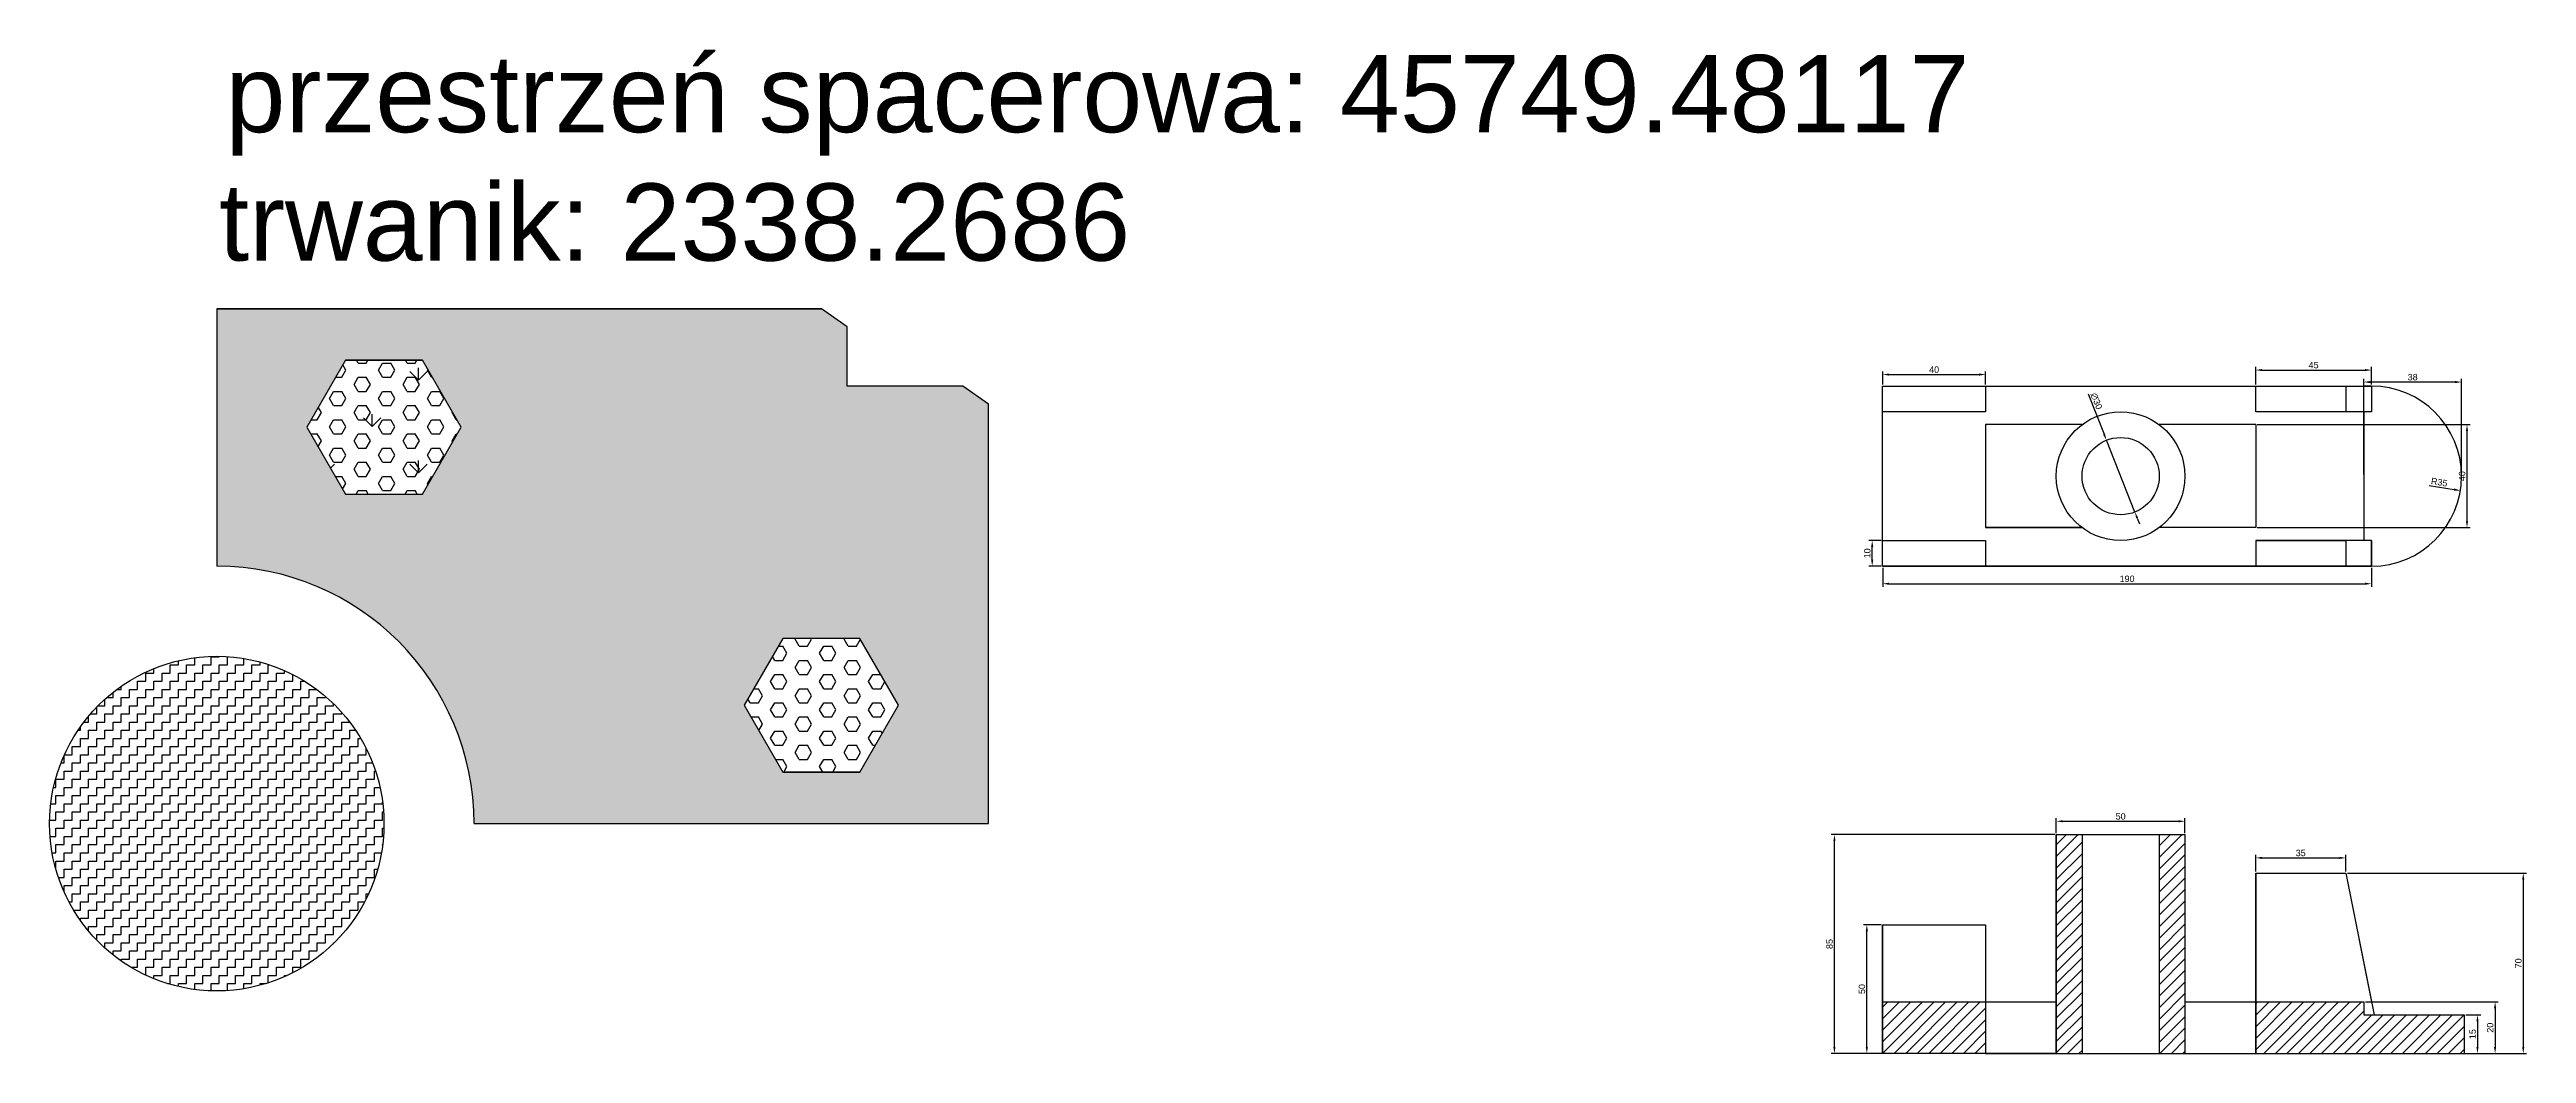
# Model space of a CAD drawing. Header units: millimetres. Extents: x -215 to 748, y 62 to 452.
import ezdxf
from ezdxf.enums import TextEntityAlignment as Align

# ---------------------------------------------------------------- set-up
doc = ezdxf.new("R2010")
doc.units = ezdxf.units.MM
doc.layers.add('opis', color=92, linetype='Continuous', plot=False)
doc.styles.get("Standard").update_dxf_attribs({"font": 'arial.ttf'})
doc.dimstyles.new('ISO-25', dxfattribs={"dimtxt": 2.5, "dimasz": 2.5, "dimexe": 1.25, "dimexo": 0.625, "dimtad": 1, "dimtxsty": 'Standard', "dimcen": 2.5, "dimadec": 0, "dimazin": 0, "dimtfac": 1, "dimtmove": 0, "dimatfit": 3, "dimfxl": 1, "dimarcsym": 0})

# ---------------------------------------------------------------- blocks, each defined once
blk = doc.blocks.new('*D9')
at = {"layer": 'opis', "color": 0, "lineweight": -2, "transparency": 16777216}
for p, q in [((497.35, 321.68), (497.35, 326.76)), ((499.85, 325.51), (534.85, 325.51)), ((537.35, 321.68), (537.35, 326.76))]:
    blk.add_line(p, q, dxfattribs=at)
at = {"layer": 'opis', "color": 0, "transparency": 16777216}
for points in [[(499.85, 325.93), (499.85, 325.09), (497.35, 325.51)], [(534.85, 325.93), (534.85, 325.09), (537.35, 325.51)]]:
    blk.add_solid(points, dxfattribs=at)
at = {"layer": 'opis', "color": 0, "transparency": 16777216, "insert": (517.35, 327.41), "char_height": 2.5, "attachment_point": 5}
blk.add_mtext('40', dxfattribs=at)
blk = doc.blocks.new('*D10')
at = {"layer": 'opis', "color": 0, "lineweight": -2, "transparency": 16777216}
for p, q in [((497.35, 250.43), (497.35, 243)), ((687.35, 250.43), (687.35, 243)), ((499.85, 244.25), (684.85, 244.25))]:
    blk.add_line(p, q, dxfattribs=at)
at = {"layer": 'opis', "color": 0, "transparency": 16777216}
for points in [[(499.85, 244.67), (499.85, 243.83), (497.35, 244.25)], [(684.85, 244.67), (684.85, 243.83), (687.35, 244.25)]]:
    blk.add_solid(points, dxfattribs=at)
at = {"layer": 'opis', "color": 0, "transparency": 16777216, "insert": (592.35, 246.15), "char_height": 2.5, "attachment_point": 5}
blk.add_mtext('190', dxfattribs=at)
blk = doc.blocks.new('*D11')
at = {"layer": 'opis', "color": 0, "lineweight": -2, "transparency": 16777216}
for p, q in [((496.72, 261.05), (492.03, 261.05)), ((496.72, 251.05), (492.03, 251.05)), ((493.28, 253.55), (493.28, 258.55))]:
    blk.add_line(p, q, dxfattribs=at)
at = {"layer": 'opis', "color": 0, "transparency": 16777216}
for points in [[(492.86, 258.55), (493.7, 258.55), (493.28, 261.05)], [(492.86, 253.55), (493.7, 253.55), (493.28, 251.05)]]:
    blk.add_solid(points, dxfattribs=at)
at = {"layer": 'opis', "color": 0, "transparency": 16777216, "insert": (491.38, 256.05), "char_height": 2.5, "attachment_point": 5, "rotation": 90}
blk.add_mtext('10', dxfattribs=at)
blk = doc.blocks.new('*D12')
at = {"layer": 'opis', "color": 0, "lineweight": -2, "transparency": 16777216}
for p, q in [((642.35, 321.68), (642.35, 328.51)), ((687.35, 321.68), (687.35, 328.51)), ((644.85, 327.26), (684.85, 327.26))]:
    blk.add_line(p, q, dxfattribs=at)
at = {"layer": 'opis', "color": 0, "transparency": 16777216}
for points in [[(644.85, 327.68), (644.85, 326.85), (642.35, 327.26)], [(684.85, 327.68), (684.85, 326.85), (687.35, 327.26)]]:
    blk.add_solid(points, dxfattribs=at)
at = {"layer": 'opis', "color": 0, "transparency": 16777216, "insert": (664.85, 329.16), "char_height": 2.5, "attachment_point": 5}
blk.add_mtext('45', dxfattribs=at)
blk = doc.blocks.new('*D13')
at = {"layer": 'opis', "color": 0, "lineweight": -2, "transparency": 16777216}
for p, q in [((642.97, 306.05), (725.72, 306.05)), ((724.47, 303.55), (724.47, 268.55)), ((642.97, 266.05), (725.72, 266.05))]:
    blk.add_line(p, q, dxfattribs=at)
at = {"layer": 'opis', "color": 0, "transparency": 16777216}
for points in [[(724.06, 303.55), (724.89, 303.55), (724.47, 306.05)], [(724.06, 268.55), (724.89, 268.55), (724.47, 266.05)]]:
    blk.add_solid(points, dxfattribs=at)
at = {"layer": 'opis', "color": 0, "transparency": 16777216, "insert": (722.57, 286.05), "char_height": 2.5, "attachment_point": 5, "rotation": 90}
blk.add_mtext('40', dxfattribs=at)
blk = doc.blocks.new('*D14')
at = {"layer": 'opis', "color": 0, "lineweight": -2, "transparency": 16777216}
for p, q in [((684.35, 286.68), (684.35, 323.85)), ((719.85, 322.6), (686.85, 322.6)), ((722.35, 286.68), (722.35, 323.85))]:
    blk.add_line(p, q, dxfattribs=at)
at = {"layer": 'opis', "color": 0, "transparency": 16777216}
for points in [[(686.85, 323.02), (686.85, 322.18), (684.35, 322.6)], [(719.85, 323.02), (719.85, 322.18), (722.35, 322.6)]]:
    blk.add_solid(points, dxfattribs=at)
at = {"layer": 'opis', "color": 0, "transparency": 16777216, "insert": (703.35, 324.5), "char_height": 2.5, "attachment_point": 5}
blk.add_mtext('38', dxfattribs=at)
blk = doc.blocks.new('*D15')
at = {"layer": 'opis', "color": 0, "lineweight": -2, "transparency": 16777216}
blk.add_line((709.81, 282.41), (719.43, 280.85), dxfattribs=at)
at = {"layer": 'opis', "color": 0, "transparency": 16777216}
blk.add_solid([(719.49, 281.26), (719.36, 280.43), (721.9, 280.45)], dxfattribs=at)
at = {"layer": 'opis', "color": 0, "transparency": 16777216, "insert": (713.69, 283.7), "char_height": 2.5, "attachment_point": 5, "rotation": 350.78474}
blk.add_mtext('R35', dxfattribs=at)
blk = doc.blocks.new('*D16')
at = {"layer": 'opis', "color": 0, "lineweight": -2, "transparency": 16777216}
for p, q in [((577.21, 317.96), (583.4, 302.32)), ((595.37, 272.1), (584.32, 300)), ((596.29, 269.78), (597.21, 267.46))]:
    blk.add_line(p, q, dxfattribs=at)
at = {"layer": 'opis', "color": 0, "transparency": 16777216}
for points in [[(583.79, 302.47), (583.01, 302.17), (584.32, 300)], [(596.68, 269.93), (595.91, 269.63), (595.37, 272.1)]]:
    blk.add_solid(points, dxfattribs=at)
at = {"layer": 'opis', "color": 0, "transparency": 16777216, "insert": (580.43, 315.18), "char_height": 2.5, "attachment_point": 5, "rotation": 291.61119}
blk.add_mtext('∅30', dxfattribs=at)
blk = doc.blocks.new('*D17')
at = {"layer": 'opis', "color": 0, "lineweight": -2, "transparency": 16777216}
for p, q in [((564.85, 147.4), (564.85, 153.21)), ((567.35, 151.96), (612.35, 151.96)), ((614.85, 147.4), (614.85, 153.21))]:
    blk.add_line(p, q, dxfattribs=at)
at = {"layer": 'opis', "color": 0, "transparency": 16777216}
for points in [[(567.35, 152.38), (567.35, 151.54), (564.85, 151.96)], [(612.35, 152.38), (612.35, 151.54), (614.85, 151.96)]]:
    blk.add_solid(points, dxfattribs=at)
at = {"layer": 'opis', "color": 0, "transparency": 16777216, "insert": (589.85, 153.86), "char_height": 2.5, "attachment_point": 5}
blk.add_mtext('50', dxfattribs=at)
blk = doc.blocks.new('*D18')
at = {"layer": 'opis', "color": 0, "lineweight": -2, "transparency": 16777216}
for p, q in [((496.72, 111.77), (489.94, 111.77)), ((491.19, 64.27), (491.19, 109.27)), ((496.72, 61.77), (489.94, 61.77))]:
    blk.add_line(p, q, dxfattribs=at)
at = {"layer": 'opis', "color": 0, "transparency": 16777216}
for points in [[(490.78, 109.27), (491.61, 109.27), (491.19, 111.77)], [(490.78, 64.27), (491.61, 64.27), (491.19, 61.77)]]:
    blk.add_solid(points, dxfattribs=at)
at = {"layer": 'opis', "color": 0, "transparency": 16777216, "insert": (489.29, 86.77), "char_height": 2.5, "attachment_point": 5, "rotation": 90}
blk.add_mtext('50', dxfattribs=at)
blk = doc.blocks.new('*D19')
at = {"layer": 'opis', "color": 0, "lineweight": -2, "transparency": 16777216}
for p, q in [((564.22, 146.77), (477.35, 146.77)), ((478.6, 64.27), (478.6, 144.27)), ((564.22, 61.77), (477.35, 61.77))]:
    blk.add_line(p, q, dxfattribs=at)
at = {"layer": 'opis', "color": 0, "transparency": 16777216}
for points in [[(478.18, 144.27), (479.02, 144.27), (478.6, 146.77)], [(478.18, 64.27), (479.02, 64.27), (478.6, 61.77)]]:
    blk.add_solid(points, dxfattribs=at)
at = {"layer": 'opis', "color": 0, "transparency": 16777216, "insert": (476.7, 104.27), "char_height": 2.5, "attachment_point": 5, "rotation": 90}
blk.add_mtext('85', dxfattribs=at)
blk = doc.blocks.new('*D20')
at = {"layer": 'opis', "color": 0, "lineweight": -2, "transparency": 16777216}
for p, q in [((642.35, 132.4), (642.35, 138.98)), ((644.85, 137.73), (674.85, 137.73)), ((677.35, 132.4), (677.35, 138.98))]:
    blk.add_line(p, q, dxfattribs=at)
at = {"layer": 'opis', "color": 0, "transparency": 16777216}
for points in [[(644.85, 138.15), (644.85, 137.32), (642.35, 137.73)], [(674.85, 138.15), (674.85, 137.32), (677.35, 137.73)]]:
    blk.add_solid(points, dxfattribs=at)
at = {"layer": 'opis', "color": 0, "transparency": 16777216, "insert": (659.85, 139.64), "char_height": 2.5, "attachment_point": 5}
blk.add_mtext('35', dxfattribs=at)
blk = doc.blocks.new('*D21')
at = {"layer": 'opis', "color": 0, "lineweight": -2, "transparency": 16777216}
for p, q in [((723.97, 76.77), (729.79, 76.77)), ((728.54, 74.27), (728.54, 64.27)), ((723.97, 61.77), (729.79, 61.77))]:
    blk.add_line(p, q, dxfattribs=at)
at = {"layer": 'opis', "color": 0, "transparency": 16777216}
for points in [[(728.13, 74.27), (728.96, 74.27), (728.54, 76.77)], [(728.13, 64.27), (728.96, 64.27), (728.54, 61.77)]]:
    blk.add_solid(points, dxfattribs=at)
at = {"layer": 'opis', "color": 0, "transparency": 16777216, "insert": (726.64, 69.27), "char_height": 2.5, "attachment_point": 5, "rotation": 90}
blk.add_mtext('15', dxfattribs=at)
blk = doc.blocks.new('*D22')
at = {"layer": 'opis', "color": 0, "lineweight": -2, "transparency": 16777216}
for p, q in [((684.97, 81.77), (736.64, 81.77)), ((735.39, 79.27), (735.39, 64.27)), ((684.97, 61.77), (736.64, 61.77))]:
    blk.add_line(p, q, dxfattribs=at)
at = {"layer": 'opis', "color": 0, "transparency": 16777216}
for points in [[(734.97, 79.27), (735.81, 79.27), (735.39, 81.77)], [(734.97, 64.27), (735.81, 64.27), (735.39, 61.77)]]:
    blk.add_solid(points, dxfattribs=at)
at = {"layer": 'opis', "color": 0, "transparency": 16777216, "insert": (733.49, 71.77), "char_height": 2.5, "attachment_point": 5, "rotation": 90}
blk.add_mtext('20', dxfattribs=at)
blk = doc.blocks.new('*D23')
at = {"layer": 'opis', "color": 0, "lineweight": -2, "transparency": 16777216}
for p, q in [((677.97, 131.77), (747.59, 131.77)), ((746.34, 129.27), (746.34, 64.27)), ((677.97, 61.77), (747.59, 61.77))]:
    blk.add_line(p, q, dxfattribs=at)
at = {"layer": 'opis', "color": 0, "transparency": 16777216}
for points in [[(745.92, 129.27), (746.76, 129.27), (746.34, 131.77)], [(745.92, 64.27), (746.76, 64.27), (746.34, 61.77)]]:
    blk.add_solid(points, dxfattribs=at)
at = {"layer": 'opis', "color": 0, "transparency": 16777216, "insert": (744.44, 96.77), "char_height": 2.5, "attachment_point": 5, "rotation": 90}
blk.add_mtext('70', dxfattribs=at)

msp = doc.modelspace()

# ---------------------------------------------------------------- hatches: boundary and pattern name
at = {"true_color": 0x939598}
h = msp.add_hatch(dxfattribs=at)
h.set_pattern_fill('GRAVEL', color=252)
h.paths.add_polyline_path([(149.819, 314.054), (139.819, 321.054), (94.819, 321.054), (94.819, 344.054), (84.819, 351.054), (-150.181, 351.054), (-150.181, 331.054), (-150.181, 251.054, -0.4142136), (-50.181, 151.054), (149.819, 151.054)])
h.paths.add_polyline_path([(-70.181, 279.092), (-100.181, 279.092), (-115.181, 305.073), (-100.181, 331.054), (-70.181, 331.054), (-55.181, 305.073)], flags=16)
h.paths.add_polyline_path([(69.819, 223.015), (99.819, 223.015), (114.819, 197.034), (99.819, 171.054), (69.819, 171.054), (54.819, 197.034)], flags=16)
at = {"true_color": 0x139b48}
h = msp.add_hatch(dxfattribs=at)
h.set_pattern_fill('GRASS', color=114)
h.paths.add_polyline_path([(-55.181, 305.073), (-70.181, 331.054), (-100.181, 331.054), (-115.181, 305.073), (-100.181, 279.092), (-70.181, 279.092)])
h = msp.add_hatch(dxfattribs=at)
h.set_pattern_fill('HEX', color=114)
h.paths.add_polyline_path([(-55.181, 305.073), (-70.181, 331.054), (-100.181, 331.054), (-115.181, 305.073), (-100.181, 279.092), (-70.181, 279.092)])
h = msp.add_hatch(dxfattribs=at)
h.set_pattern_fill('HEX', color=114)
h.paths.add_polyline_path([(114.819, 197.034), (99.819, 223.015), (69.819, 223.015), (54.819, 197.034), (69.819, 171.054), (99.819, 171.054)])
at = {"true_color": 0x2776bb}
h = msp.add_hatch(dxfattribs=at)
h.set_pattern_fill('ZIGZAG', color=152)
h.set_pattern_definition([(0, (0, 0), (3.175, 3.175), [3.175, -3.175]), (90, (3.175, 0), (-3.175, 3.175), [3.175, -3.175])])
h.paths.add_polyline_path([(-85.181, 151.054, 1), (-215.181, 151.054, 1)])
h = msp.add_hatch()
h.set_pattern_fill('ANSI31', color=256)
h.paths.add_polyline_path([(574.847, 146.77), (564.847, 146.77), (564.847, 61.77), (574.847, 61.77)])
h.paths.add_polyline_path([(614.847, 146.77), (604.847, 146.77), (604.847, 61.77), (614.847, 61.77)])
h = msp.add_hatch()
h.set_pattern_fill('ANSI31', color=256)
h.paths.add_polyline_path([(537.347, 81.77), (497.347, 81.77), (497.347, 61.77), (537.347, 61.77)])
h = msp.add_hatch()
h.set_pattern_fill('ANSI31', color=256)
h.paths.add_polyline_path([(723.347, 76.77), (688.347, 76.77), (684.347, 76.77), (684.347, 81.77), (642.347, 81.77), (642.347, 61.77), (723.347, 61.77)])

# ---------------------------------------------------------------- linework, layer by layer
for p, q in [((84.819, 351.054), (-150.181, 351.054)), ((-150.181, 351.054), (-150.181, 251.054)), ((-150.181, 351.054), (-150.181, 331.054)), ((-150.181, 351.054), (84.819, 351.054)), ((94.819, 344.054), (84.819, 351.054)), ((94.819, 321.054), (94.819, 344.054)), ((-100.181, 331.054), (-70.181, 331.054)), ((139.819, 321.054), (94.819, 321.054)), ((149.819, 314.054), (139.819, 321.054)), ((497.347, 251.05), (497.347, 321.05)), ((497.347, 321.05), (537.347, 321.05)), ((497.347, 311.05), (497.347, 321.05)), ((497.347, 321.05), (687.347, 321.05)), ((537.347, 321.05), (537.347, 311.05)), ((642.347, 311.05), (642.347, 321.05)), ((642.347, 321.05), (677.347, 321.05)), ((677.347, 321.05), (677.347, 311.05)), ((687.347, 321.05), (684.347, 321.05)), ((687.347, 321.05), (687.347, 311.05)), ((687.347, 321.05), (687.347, 311.05)), ((149.819, 151.054), (149.819, 314.054)), ((149.819, 151.054), (149.819, 314.054)), ((537.347, 311.05), (497.347, 311.05)), ((687.347, 311.05), (642.347, 311.05)), ((684.347, 311.05), (684.347, 261.05)), ((537.347, 306.05), (537.347, 266.05)), ((574.847, 306.05), (537.347, 306.05)), ((642.347, 306.05), (604.847, 306.05)), ((642.347, 306.05), (642.347, 266.05)), ((497.347, 251.05), (497.347, 261.05)), ((497.347, 261.05), (537.347, 261.05)), ((537.347, 266.05), (574.847, 266.05)), ((574.847, 266.05), (537.347, 266.05)), ((537.347, 261.05), (537.347, 251.05)), ((642.347, 266.05), (604.847, 266.05)), ((687.347, 261.05), (642.347, 261.05)), ((642.347, 261.05), (642.347, 251.05)), ((642.347, 261.05), (677.347, 261.05)), ((677.347, 261.05), (677.347, 251.05)), ((687.347, 251.05), (687.347, 261.05)), ((687.347, 261.05), (687.347, 251.05)), ((497.347, 251.05), (687.347, 251.05)), ((687.347, 251.05), (497.347, 251.05)), ((99.819, 171.054), (69.819, 171.054)), ((149.819, 151.054), (149.819, 171.054)), ((-50.181, 151.054), (149.819, 151.054)), ((564.847, 61.77), (564.847, 146.77)), ((564.847, 146.77), (574.847, 146.77)), ((564.847, 146.77), (564.847, 61.77)), ((574.847, 146.77), (614.847, 146.77)), ((574.847, 146.77), (574.847, 61.77)), ((604.847, 146.77), (604.847, 61.77)), ((614.847, 146.77), (614.847, 61.77)), ((642.347, 131.77), (642.347, 61.77)), ((642.347, 61.77), (642.347, 131.77)), ((642.347, 131.77), (677.347, 131.77)), ((677.347, 131.77), (687.347, 81.77)), ((677.347, 131.77), (688.347, 76.77)), ((497.347, 111.77), (497.347, 61.77)), ((497.347, 111.77), (497.347, 61.77)), ((497.347, 61.77), (497.347, 111.77)), ((497.347, 111.77), (537.347, 111.77)), ((537.347, 111.77), (537.347, 61.77)), ((497.347, 61.77), (497.347, 81.77)), ((497.347, 81.77), (537.347, 81.77)), ((537.347, 81.77), (564.847, 81.77)), ((614.847, 81.77), (684.347, 81.77)), ((684.347, 81.77), (684.347, 76.77)), ((684.347, 81.77), (684.347, 76.77)), ((684.347, 76.77), (723.347, 76.77)), ((688.347, 76.77), (723.347, 76.77)), ((723.347, 76.77), (723.347, 61.77)), ((537.347, 61.77), (497.347, 61.77)), ((537.347, 61.77), (564.847, 61.77)), ((564.847, 61.77), (723.347, 61.77))]:
    msp.add_line(p, q)
for points in [[(-70.181, 331.054), (-100.181, 331.054), (-115.181, 305.073), (-100.181, 279.092), (-70.181, 279.092), (-55.181, 305.073)], [(69.819, 171.054), (99.819, 171.054), (114.819, 197.034), (99.819, 223.015), (69.819, 223.015), (54.819, 197.034)]]:
    msp.add_lwpolyline(points, close=True)
for centre, radius in [((589.847, 286.05), 25), ((589.847, 286.05), 15), ((-150.181, 151.054), 65)]:
    msp.add_circle(centre, radius)
for centre, radius, start in [((687.347, 286.05), 35, 270), ((-150.181, 151.054), 100, 0)]:
    msp.add_arc(centre, radius, start, 90)

# ---------------------------------------------------------------- texts
for s, p in [('przestrzeń spacerowa: 45749.48117', (-146.801, 449.661)), ('trwanik: 2338.2686', (-149.265, 399.764))]:
    msp.add_text(s, height=30).set_placement(p, align=Align.TOP_LEFT)

# ---------------------------------------------------------------- dimensions: what is measured, and where the dimension line sits
at = {"layer": 'opis'}
for base, p1, p2, picture, middle in [((537.347, 325.51), (497.347, 321.05), (537.347, 321.05), '*D9', (517.347, 327.411)), ((687.347, 327.262), (642.347, 321.05), (687.347, 321.05), '*D12', (664.847, 329.159)), ((684.347, 322.6), (722.347, 286.05), (684.347, 286.05), '*D14', (703.347, 324.503)), ((687.347, 244.25), (497.347, 251.05), (687.347, 251.05), '*D10', (592.347, 246.151)), ((614.847, 151.959), (564.847, 146.77), (614.847, 146.77), '*D17', (589.847, 153.861)), ((677.347, 137.734), (642.347, 131.77), (677.347, 131.77), '*D20', (659.847, 139.636))]:
    dim = msp.add_linear_dim(base=base, p1=p1, p2=p2, dimstyle='ISO-25', dxfattribs=at)
    dim.commit()
    dim.dimension.update_dxf_attribs({"geometry": picture, "text_midpoint": middle})
dim = msp.add_diameter_dim_2p(p1=(595.372, 272.105), p2=(584.323, 299.996), dimstyle='ISO-25', dxfattribs=at)
dim.commit()
dim.dimension.update_dxf_attribs({"geometry": '*D16', "text_midpoint": (578.595, 314.454), "dimtype": 163})
for base, p1, p2, picture, middle in [((724.473, 266.05), (642.347, 306.05), (642.347, 266.05), '*D13', (722.571, 286.05)), ((493.281, 261.05), (497.347, 251.05), (497.347, 261.05), '*D11', (491.38, 256.05)), ((478.6, 146.77), (564.847, 61.77), (564.847, 146.77), '*D19', (476.698, 104.27)), ((746.339, 61.77), (677.347, 131.77), (677.347, 61.77), '*D23', (744.437, 96.77)), ((491.193, 111.77), (497.347, 61.77), (497.347, 111.77), '*D18', (489.291, 86.77)), ((735.388, 61.77), (684.347, 81.77), (684.347, 61.77), '*D22', (733.487, 71.77)), ((728.544, 61.77), (723.347, 76.77), (723.347, 61.77), '*D21', (726.643, 69.27))]:
    dim = msp.add_linear_dim(base=base, p1=p1, p2=p2, angle=90, dimstyle='ISO-25', dxfattribs=at)
    dim.commit()
    dim.dimension.update_dxf_attribs({"geometry": picture, "text_midpoint": middle})
dim = msp.add_radius_dim(center=(687.347, 286.05), mpoint=(721.895, 280.445), dimstyle='ISO-25', dxfattribs=at)
dim.commit()
dim.dimension.update_dxf_attribs({"geometry": '*D15', "text_midpoint": (713.385, 281.826), "dimtype": 164})

doc.saveas('drawing.dxf')
